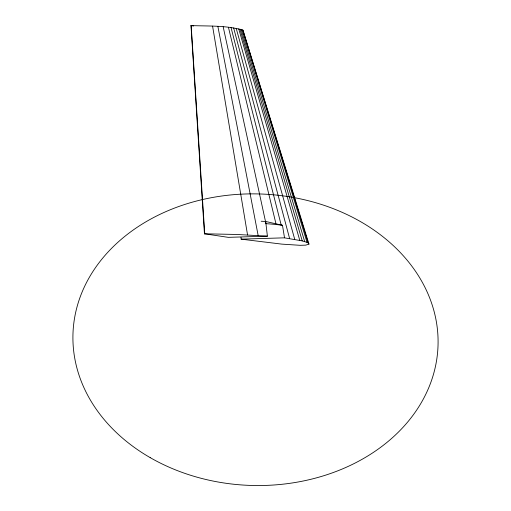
<?xml version="1.0" encoding="UTF-8"?>
<svg xmlns="http://www.w3.org/2000/svg" width="511" height="511" viewBox="0 0 511 511"><rect width="100%" height="100%" fill="white"/><g stroke="black" fill="none" stroke-linecap="round" stroke-linejoin="round"><path stroke-width="0.77" d="M261.172 221.25A182.625 145.801 1.8 0 1 265.688 221.474L267.4 236.171L228.276 237.347L204.445 233.789L190.98 25.563C208.258 26.278 226.194 25.218 242.929 30.143L308.976 244.092L305.77 245.133L300.251 245.318L281.842 244.124L241.115 239.148L241 237.245M204.445 233.789L236.912 234.472L267.4 236.171M241.115 239.148L284.429 237.832M308.976 244.092L308.152 242.923L307.034 242.38L302.237 240.892L284.525 237.845L282.481 225.3L265.688 221.474M193.707 26.004L190.98 25.563M242.929 30.143L308.152 242.923M242.367 29.868L307.034 242.38M241.186 29.459L304.677 241.556M239.966 29.121L302.237 240.892M238.726 28.833L299.759 240.317M236.197 28.348L294.719 239.34M233.636 27.939L289.603 238.522M231.049 27.594L281.152 224.91M228.436 27.294L275.914 223.55M223.173 26.808L265.988 223.722M217.884 26.438L258.157 235.52M212.576 26.144L247.554 234.939M191.159 25.55L204.758 233.891M265.298 223.639A182.625 145.801 1.8 0 1 282.481 225.3M150.189 457.632A182.625 145.801 1.8 0 0 437.333 355.024A182.625 145.801 1.8 0 0 178.978 206.431A182.625 145.801 1.8 0 0 150.189 457.632"/></g></svg>
